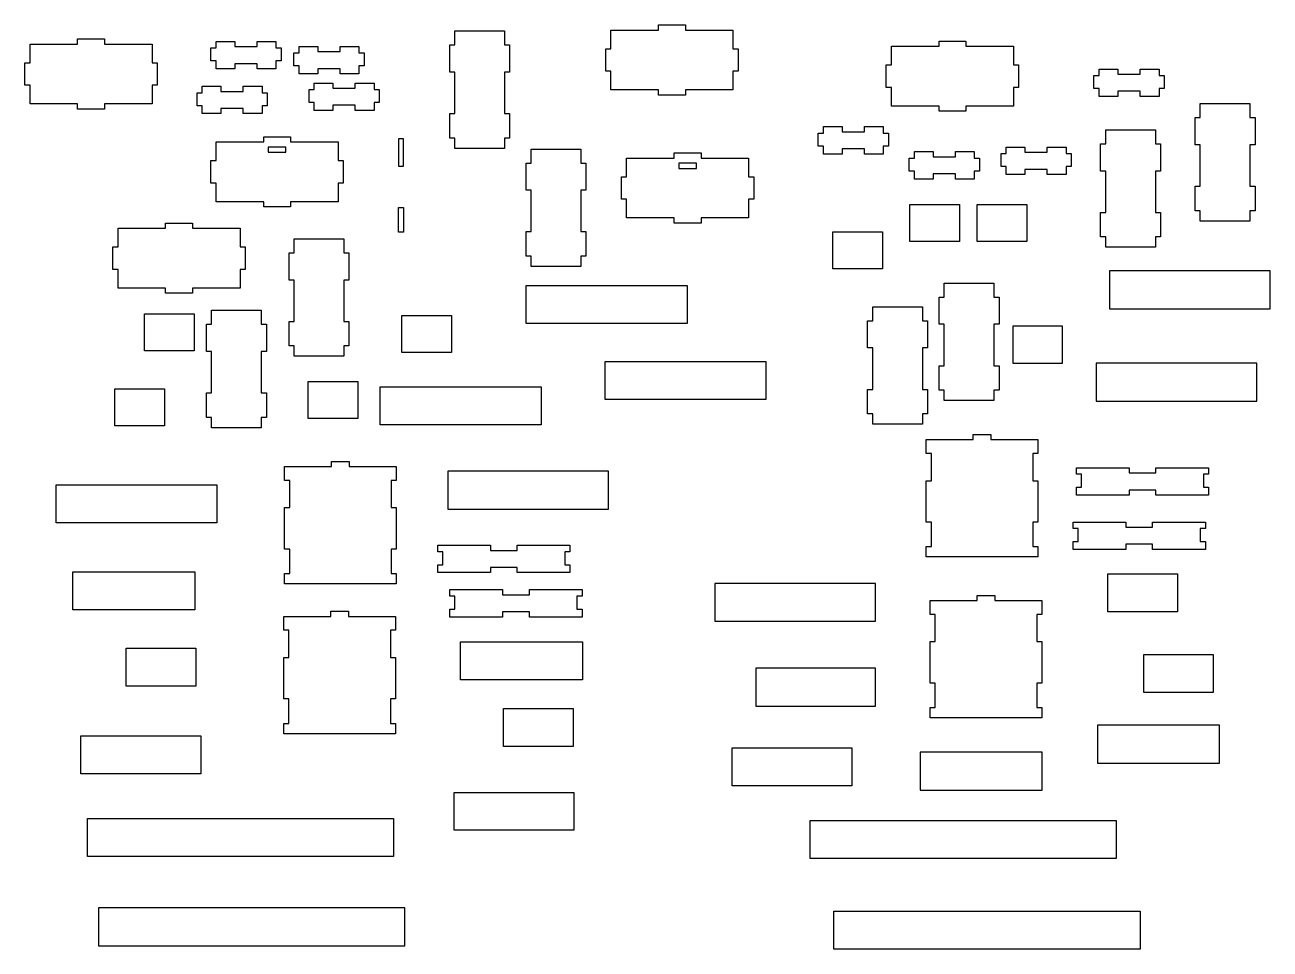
# Model space of a CAD drawing. Extents: x -1323 to 1705, y -706 to 926.
# Drawn here: x -739 to -12, y -686 to -146 of the extents above; entities that cross this region are included whole.
import ezdxf

# ---------------------------------------------------------------- set-up
doc = ezdxf.new("R2010")
doc.units = 0
doc.layers.add('CAMADA_1', color=7, linetype='CONTINUOUS')

msp = doc.modelspace()

# ---------------------------------------------------------------- linework, layer by layer
at = {"layer": 'CAMADA_1'}
for points in [[(-459.1479, -211.8581), (-459.1479, -217.9004), (-488.1479, -217.9004), (-488.1479, -211.8581), (-491.1479, -211.8581), (-491.1479, -197.5567), (-488.1479, -197.5567), (-488.1479, -173.3064), (-491.1479, -173.3064), (-491.1479, -157.4505), (-488.1479, -157.4505), (-488.1479, -149.2904), (-459.1479, -149.2904), (-459.1479, -157.4505), (-456.1479, -157.4505), (-456.1479, -173.3064), (-459.1479, -173.3064), (-459.1479, -197.5567), (-456.1479, -197.5567), (-456.1479, -211.8581), (-459.1479, -211.8581)], [(-396.955, -159.7059), (-396.955, -148.753), (-369.1648, -148.753), (-369.1648, -145.753), (-353.459, -145.753), (-353.459, -148.753), (-325.6687, -148.753), (-325.6687, -159.7059), (-322.6687, -159.7059), (-322.6687, -172.8001), (-325.6687, -172.8001), (-325.6687, -183.7529), (-353.459, -183.7529), (-353.459, -186.753), (-369.1648, -186.753), (-369.1648, -183.7529), (-396.955, -183.7529), (-396.955, -172.8001), (-399.955, -172.8001), (-399.955, -159.7059), (-396.955, -159.7059)], [(-665.06, -180.9857), (-665.06, -191.9386), (-692.8503, -191.9386), (-692.8503, -194.9386), (-708.5561, -194.9386), (-708.5561, -191.9386), (-736.3463, -191.9386), (-736.3463, -180.9857), (-739.3463, -180.9857), (-739.3463, -167.8915), (-736.3463, -167.8915), (-736.3463, -156.9386), (-708.5561, -156.9386), (-708.5561, -153.9386), (-692.8503, -153.9386), (-692.8503, -156.9386), (-665.06, -156.9386), (-665.06, -167.8915), (-662.0601, -167.8915), (-662.0601, -180.9857), (-665.06, -180.9857)], [(-603.6452, -171.4189), (-603.6452, -168.4189), (-616.7394, -168.4189), (-616.7394, -171.4189), (-627.6923, -171.4189), (-627.6923, -166.7958), (-630.6923, -166.7958), (-630.6923, -159.2017), (-627.6923, -159.2017), (-627.6923, -155.4189), (-616.7394, -155.4189), (-616.7394, -158.4189), (-603.6452, -158.4189), (-603.6452, -155.4189), (-592.6923, -155.4189), (-592.6923, -159.2017), (-589.6923, -159.2017), (-589.6923, -166.7958), (-592.6923, -166.7958), (-592.6923, -171.4189), (-603.6452, -171.4189)], [(-555.1464, -174.3669), (-555.1464, -171.3669), (-568.2405, -171.3669), (-568.2405, -174.3669), (-579.1935, -174.3669), (-579.1935, -169.7438), (-582.1934, -169.7438), (-582.1934, -162.1498), (-579.1935, -162.1498), (-579.1935, -158.367), (-568.2405, -158.367), (-568.2405, -161.3669), (-555.1464, -161.3669), (-555.1464, -158.367), (-544.1934, -158.367), (-544.1934, -162.1498), (-541.1935, -162.1498), (-541.1935, -169.7438), (-544.1934, -169.7438), (-544.1934, -174.3669), (-555.1464, -174.3669)], [(-233.0799, -193.1909), (-233.0799, -182.238), (-236.0799, -182.238), (-236.0799, -169.1439), (-233.0799, -169.1439), (-233.0799, -158.191), (-205.2897, -158.191), (-205.2897, -155.1909), (-189.5839, -155.1909), (-189.5839, -158.191), (-161.7937, -158.191), (-161.7937, -169.1439), (-158.7937, -169.1439), (-158.7937, -182.238), (-161.7937, -182.238), (-161.7937, -193.1909), (-189.5839, -193.1909), (-189.5839, -196.1909), (-205.2897, -196.1909), (-205.2897, -193.1909), (-233.0799, -193.1909)], [(-76.7479, -187.5337), (-87.7008, -187.5337), (-87.7008, -184.5337), (-100.795, -184.5337), (-100.795, -187.5337), (-111.748, -187.5337), (-111.748, -182.9106), (-114.7479, -182.9106), (-114.7479, -175.3166), (-111.748, -175.3166), (-111.748, -171.5337), (-100.795, -171.5337), (-100.795, -174.5337), (-87.7008, -174.5337), (-87.7008, -171.5337), (-76.7479, -171.5337), (-76.7479, -175.3166), (-73.7479, -175.3166), (-73.7479, -182.9106), (-76.7479, -182.9106), (-76.7479, -187.5337)], [(-624.8387, -194.5826), (-624.8387, -197.5826), (-635.7916, -197.5826), (-635.7916, -192.9595), (-638.7916, -192.9595), (-638.7916, -185.3654), (-635.7916, -185.3654), (-635.7916, -181.5826), (-624.8387, -181.5826), (-624.8387, -184.5826), (-611.7445, -184.5826), (-611.7445, -181.5826), (-600.7916, -181.5826), (-600.7916, -185.3654), (-597.7916, -185.3654), (-597.7916, -192.9595), (-600.7916, -192.9595), (-600.7916, -197.5826), (-611.7445, -197.5826), (-611.7445, -194.5826), (-624.8387, -194.5826)], [(-559.4042, -192.7401), (-559.4042, -195.7401), (-570.3571, -195.7401), (-570.3571, -191.117), (-573.3571, -191.117), (-573.3571, -183.5229), (-570.3571, -183.5229), (-570.3571, -179.7401), (-559.4042, -179.7401), (-559.4042, -182.7401), (-546.31, -182.7401), (-546.31, -179.7401), (-535.3571, -179.7401), (-535.3571, -183.5229), (-532.3571, -183.5229), (-532.3571, -191.117), (-535.3571, -191.117), (-535.3571, -195.7401), (-546.31, -195.7401), (-546.31, -192.7401), (-559.4042, -192.7401)], [(-52.6726, -199.9351), (-52.6726, -191.775), (-23.6726, -191.775), (-23.6726, -199.9351), (-20.6725, -199.9351), (-20.6725, -215.791), (-23.6726, -215.791), (-23.6726, -240.0412), (-20.6725, -240.0412), (-20.6725, -254.3427), (-23.6726, -254.3427), (-23.6726, -260.385), (-52.6726, -260.385), (-52.6726, -254.3427), (-55.6725, -254.3427), (-55.6725, -240.0412), (-52.6726, -240.0412), (-52.6726, -215.791), (-55.6725, -215.791), (-55.6725, -199.9351), (-52.6726, -199.9351)], [(-248.7888, -218.1902), (-261.883, -218.1902), (-261.883, -221.1902), (-272.8359, -221.1902), (-272.8359, -216.5671), (-275.836, -216.5671), (-275.836, -208.973), (-272.8359, -208.973), (-272.8359, -205.1902), (-261.883, -205.1902), (-261.883, -208.1902), (-248.7888, -208.1902), (-248.7888, -205.1902), (-237.836, -205.1902), (-237.836, -208.973), (-234.836, -208.973), (-234.836, -216.5671), (-237.836, -216.5671), (-237.836, -221.1902), (-248.7888, -221.1902), (-248.7888, -218.1902)], [(-78.8814, -207.1087), (-78.8814, -215.2687), (-75.8813, -215.2687), (-75.8813, -231.1246), (-78.8814, -231.1246), (-78.8814, -255.3749), (-75.8813, -255.3749), (-75.8813, -269.6764), (-78.8814, -269.6764), (-78.8814, -275.7187), (-107.8814, -275.7187), (-107.8814, -269.6764), (-110.8814, -269.6764), (-110.8814, -255.3749), (-107.8814, -255.3749), (-107.8814, -231.1246), (-110.8814, -231.1246), (-110.8814, -215.2687), (-107.8814, -215.2687), (-107.8814, -207.1087), (-78.8814, -207.1087)], [(-556.354, -214.1132), (-556.354, -225.0662), (-553.354, -225.0662), (-553.354, -238.1603), (-556.354, -238.1603), (-556.354, -249.1132), (-584.1443, -249.1132), (-584.1443, -252.1132), (-599.8501, -252.1132), (-599.8501, -249.1132), (-627.6403, -249.1132), (-627.6403, -238.1603), (-630.6403, -238.1603), (-630.6403, -225.0662), (-627.6403, -225.0662), (-627.6403, -214.1132), (-599.8501, -214.1132), (-599.8501, -211.1132), (-584.1443, -211.1132), (-584.1443, -214.1132), (-556.354, -214.1132)], [(-597.1606, -217.1132), (-597.1606, -220.1132), (-586.8338, -220.1132), (-586.8338, -217.1132), (-597.1606, -217.1132)], [(-518.0818, -228.2316), (-518.0818, -212.3757), (-521.0817, -212.3757), (-521.0817, -228.2316), (-518.0818, -228.2316)], [(-166.0638, -233.1895), (-166.0638, -228.5664), (-169.0638, -228.5664), (-169.0638, -220.9723), (-166.0638, -220.9723), (-166.0638, -217.1895), (-155.1109, -217.1895), (-155.1109, -220.1895), (-142.0167, -220.1895), (-142.0167, -217.1895), (-131.0638, -217.1895), (-131.0638, -220.9723), (-128.0638, -220.9723), (-128.0638, -228.5664), (-131.0638, -228.5664), (-131.0638, -233.1895), (-142.0167, -233.1895), (-142.0167, -230.1895), (-155.1109, -230.1895), (-155.1109, -233.1895), (-166.0638, -233.1895)], [(-414.575, -280.8614), (-414.575, -286.9037), (-443.575, -286.9037), (-443.575, -280.8614), (-446.575, -280.8614), (-446.575, -266.5599), (-443.575, -266.5599), (-443.575, -242.3097), (-446.575, -242.3097), (-446.575, -226.4538), (-443.575, -226.4538), (-443.575, -218.2937), (-414.575, -218.2937), (-414.575, -226.4538), (-411.575, -226.4538), (-411.575, -242.3097), (-414.575, -242.3097), (-414.575, -266.5599), (-411.575, -266.5599), (-411.575, -280.8614), (-414.575, -280.8614)], [(-387.8306, -234.5213), (-387.8306, -223.5684), (-360.0403, -223.5684), (-360.0403, -220.5683), (-344.3345, -220.5683), (-344.3345, -223.5684), (-316.5443, -223.5684), (-316.5443, -234.5213), (-313.5443, -234.5213), (-313.5443, -247.6154), (-316.5443, -247.6154), (-316.5443, -258.5683), (-344.3345, -258.5683), (-344.3345, -261.5684), (-360.0403, -261.5684), (-360.0403, -258.5683), (-387.8306, -258.5683), (-387.8306, -247.6154), (-390.8306, -247.6154), (-390.8306, -234.5213), (-387.8306, -234.5213)], [(-195.6436, -232.8235), (-208.7377, -232.8235), (-208.7377, -235.8235), (-219.6907, -235.8235), (-219.6907, -231.2004), (-222.6907, -231.2004), (-222.6907, -223.6063), (-219.6907, -223.6063), (-219.6907, -219.8235), (-208.7377, -219.8235), (-208.7377, -222.8235), (-195.6436, -222.8235), (-195.6436, -219.8235), (-184.6907, -219.8235), (-184.6907, -223.6063), (-181.6907, -223.6063), (-181.6907, -231.2004), (-184.6907, -231.2004), (-184.6907, -235.8235), (-195.6436, -235.8235), (-195.6436, -232.8235)], [(-347.024, -229.5683), (-347.024, -226.5683), (-357.3509, -226.5683), (-357.3509, -229.5683), (-347.024, -229.5683)], [(-518.0818, -266.7833), (-521.0817, -266.7833), (-521.0817, -252.4819), (-518.0818, -252.4819), (-518.0818, -266.7833)], [(-193.2514, -272.274), (-222.2513, -272.274), (-222.2513, -250.6543), (-193.2514, -250.6543), (-193.2514, -272.274)], [(-182.965, -250.6543), (-153.9651, -250.6543), (-153.9651, -272.274), (-182.965, -272.274), (-182.965, -250.6543)], [(-613.6138, -264.5509), (-613.6138, -275.5039), (-610.6138, -275.5039), (-610.6138, -288.598), (-613.6138, -288.598), (-613.6138, -299.5509), (-641.404, -299.5509), (-641.404, -302.5509), (-657.1098, -302.5509), (-657.1098, -299.5509), (-684.9001, -299.5509), (-684.9001, -288.598), (-687.9001, -288.598), (-687.9001, -275.5039), (-684.9001, -275.5039), (-684.9001, -264.5509), (-657.1098, -264.5509), (-657.1098, -261.5509), (-641.404, -261.5509), (-641.404, -264.5509), (-613.6138, -264.5509)], [(-238.2464, -288.2691), (-267.2465, -288.2691), (-267.2465, -266.6494), (-238.2464, -266.6494), (-238.2464, -288.2691)], [(-582.0235, -339.416), (-582.0235, -333.3737), (-585.0234, -333.3737), (-585.0234, -319.0722), (-582.0235, -319.0722), (-582.0235, -294.822), (-585.0234, -294.822), (-585.0234, -278.9661), (-582.0235, -278.9661), (-582.0235, -270.806), (-553.0234, -270.806), (-553.0234, -278.9661), (-550.0235, -278.9661), (-550.0235, -294.822), (-553.0234, -294.822), (-553.0234, -319.0722), (-550.0235, -319.0722), (-550.0235, -333.3737), (-553.0234, -333.3737), (-553.0234, -339.416), (-582.0235, -339.416)], [(-105.766, -311.6181), (-11.8634, -311.6181), (-11.8634, -289.4744), (-105.766, -289.4744), (-105.766, -311.6181)], [(-446.4263, -298.0878), (-352.5236, -298.0878), (-352.5236, -320.2316), (-446.4263, -320.2316), (-446.4263, -298.0878)], [(-173.1899, -296.6318), (-173.1899, -304.7918), (-170.1898, -304.7918), (-170.1898, -320.6478), (-173.1899, -320.6478), (-173.1899, -344.898), (-170.1898, -344.898), (-170.1898, -359.1995), (-173.1899, -359.1995), (-173.1899, -365.2418), (-202.1899, -365.2418), (-202.1899, -359.1995), (-205.1899, -359.1995), (-205.1899, -344.898), (-202.1899, -344.898), (-202.1899, -320.6478), (-205.1899, -320.6478), (-205.1899, -304.7918), (-202.1899, -304.7918), (-202.1899, -296.6318), (-173.1899, -296.6318)], [(-630.2337, -381.1027), (-630.2337, -375.0603), (-633.2337, -375.0603), (-633.2337, -360.7589), (-630.2337, -360.7589), (-630.2337, -336.5086), (-633.2337, -336.5086), (-633.2337, -320.6526), (-630.2337, -320.6526), (-630.2337, -312.4927), (-601.2337, -312.4927), (-601.2337, -320.6526), (-598.2337, -320.6526), (-598.2337, -336.5086), (-601.2337, -336.5086), (-601.2337, -360.7589), (-598.2337, -360.7589), (-598.2337, -375.0603), (-601.2337, -375.0603), (-601.2337, -381.1027), (-630.2337, -381.1027)], [(-243.986, -318.6542), (-243.986, -310.4942), (-214.9859, -310.4942), (-214.9859, -318.6542), (-211.9859, -318.6542), (-211.9859, -334.5102), (-214.9859, -334.5102), (-214.9859, -358.7605), (-211.9859, -358.7605), (-211.9859, -373.0619), (-214.9859, -373.0619), (-214.9859, -379.1042), (-243.986, -379.1042), (-243.986, -373.0619), (-246.986, -373.0619), (-246.986, -358.7605), (-243.986, -358.7605), (-243.986, -334.5102), (-246.986, -334.5102), (-246.986, -318.6542), (-243.986, -318.6542)], [(-669.4348, -336.1574), (-669.4348, -314.5377), (-640.4348, -314.5377), (-640.4348, -336.1574), (-669.4348, -336.1574)], [(-519.1645, -337.2402), (-519.1645, -315.6205), (-490.1645, -315.6205), (-490.1645, -337.2402), (-519.1645, -337.2402)], [(-162.1403, -321.7437), (-162.1403, -343.3633), (-133.1403, -343.3633), (-133.1403, -321.7437), (-162.1403, -321.7437)], [(-306.5268, -342.4752), (-306.5268, -364.6189), (-400.4294, -364.6189), (-400.4294, -342.4752), (-306.5268, -342.4752)], [(-19.5565, -365.6084), (-19.5565, -343.4647), (-113.4592, -343.4647), (-113.4592, -365.6084), (-19.5565, -365.6084)], [(-573.9162, -354.0588), (-544.9162, -354.0588), (-544.9162, -375.6785), (-573.9162, -375.6785), (-573.9162, -354.0588)], [(-686.8309, -358.3899), (-657.8308, -358.3899), (-657.8308, -380.0096), (-686.8309, -380.0096), (-686.8309, -358.3899)], [(-531.7086, -379.4509), (-531.7086, -357.3071), (-437.8059, -357.3071), (-437.8059, -379.4509), (-531.7086, -379.4509)], [(-212.7621, -450.6253), (-209.7621, -450.6253), (-209.7621, -436.3239), (-212.7621, -436.3239), (-212.7621, -412.0737), (-209.7621, -412.0737), (-209.7621, -396.2177), (-212.7621, -396.2177), (-212.7621, -388.0577), (-185.2823, -388.0577), (-185.2823, -385.0577), (-174.9556, -385.0577), (-174.9556, -388.0577), (-147.4758, -388.0577), (-147.4758, -396.2177), (-150.4758, -396.2177), (-150.4758, -412.0737), (-147.4758, -412.0737), (-147.4758, -436.3239), (-150.4758, -436.3239), (-150.4758, -450.6253), (-147.4758, -450.6253), (-147.4758, -456.6677), (-212.7621, -456.6677), (-212.7621, -450.6253)], [(-525.3767, -466.3741), (-522.3767, -466.3741), (-522.3767, -472.4165), (-587.663, -472.4165), (-587.663, -466.3741), (-584.663, -466.3741), (-584.663, -452.0727), (-587.663, -452.0727), (-587.663, -427.8225), (-584.663, -427.8225), (-584.663, -411.9665), (-587.663, -411.9665), (-587.663, -403.8065), (-560.1833, -403.8065), (-560.1833, -400.8065), (-549.8565, -400.8065), (-549.8565, -403.8065), (-522.3767, -403.8065), (-522.3767, -411.9665), (-525.3767, -411.9665), (-525.3767, -427.8225), (-522.3767, -427.8225), (-522.3767, -452.0727), (-525.3767, -452.0727), (-525.3767, -466.3741)], [(-398.4189, -428.7068), (-398.4189, -406.5631), (-492.3216, -406.5631), (-492.3216, -428.7068), (-398.4189, -428.7068)], [(-125.0427, -415.9209), (-122.0426, -415.9209), (-122.0426, -408.3268), (-125.0427, -408.3268), (-125.0427, -404.544), (-94.2524, -404.544), (-94.2524, -407.5439), (-78.5466, -407.5439), (-78.5466, -404.544), (-47.7564, -404.544), (-47.7564, -408.3268), (-50.7563, -408.3268), (-50.7563, -415.9209), (-47.7564, -415.9209), (-47.7564, -420.544), (-78.5466, -420.544), (-78.5466, -417.544), (-94.2524, -417.544), (-94.2524, -420.544), (-125.0427, -420.544), (-125.0427, -415.9209)], [(-721.0786, -436.6195), (-721.0786, -414.4757), (-627.176, -414.4757), (-627.176, -436.6195), (-721.0786, -436.6195)], [(-80.474, -452.2475), (-80.474, -449.2475), (-96.1798, -449.2475), (-96.1798, -452.2475), (-126.97, -452.2475), (-126.97, -447.6244), (-123.97, -447.6244), (-123.97, -440.0303), (-126.97, -440.0303), (-126.97, -436.2475), (-96.1798, -436.2475), (-96.1798, -439.2475), (-80.474, -439.2475), (-80.474, -436.2475), (-49.6838, -436.2475), (-49.6838, -440.0303), (-52.6837, -440.0303), (-52.6837, -447.6244), (-49.6838, -447.6244), (-49.6838, -452.2475), (-80.474, -452.2475)], [(-467.3865, -465.7879), (-498.1767, -465.7879), (-498.1767, -461.1649), (-495.1767, -461.1649), (-495.1767, -453.5708), (-498.1767, -453.5708), (-498.1767, -449.788), (-467.3865, -449.788), (-467.3865, -452.7879), (-451.6806, -452.7879), (-451.6806, -449.788), (-420.8904, -449.788), (-420.8904, -453.5708), (-423.8904, -453.5708), (-423.8904, -461.1649), (-420.8904, -461.1649), (-420.8904, -465.7879), (-451.6806, -465.7879), (-451.6806, -462.788), (-467.3865, -462.788), (-467.3865, -465.7879)], [(-711.4131, -487.4538), (-711.4131, -465.2825), (-640.1269, -465.2825), (-640.1269, -487.4538), (-711.4131, -487.4538)], [(-242.4249, -472.113), (-336.3277, -472.113), (-336.3277, -494.2568), (-242.4249, -494.2568), (-242.4249, -472.113)], [(-66.0335, -488.663), (-106.6578, -488.663), (-106.6578, -466.4916), (-66.0335, -466.4916), (-66.0335, -488.663)], [(-488.1331, -487.1201), (-488.1331, -479.526), (-491.1331, -479.526), (-491.1331, -475.7432), (-460.3429, -475.7432), (-460.3429, -478.7431), (-444.637, -478.7431), (-444.637, -475.7432), (-413.8468, -475.7432), (-413.8468, -479.526), (-416.8468, -479.526), (-416.8468, -487.1201), (-413.8468, -487.1201), (-413.8468, -491.7431), (-444.637, -491.7431), (-444.637, -488.7432), (-460.3429, -488.7432), (-460.3429, -491.7431), (-491.1331, -491.7431), (-491.1331, -487.1201), (-488.1331, -487.1201)], [(-210.4856, -544.6713), (-207.4857, -544.6713), (-207.4857, -530.3699), (-210.4856, -530.3699), (-210.4856, -506.1196), (-207.4857, -506.1196), (-207.4857, -490.2636), (-210.4856, -490.2636), (-210.4856, -482.1036), (-183.0059, -482.1036), (-183.0059, -479.1036), (-172.679, -479.1036), (-172.679, -482.1036), (-145.1993, -482.1036), (-145.1993, -490.2636), (-148.1993, -490.2636), (-148.1993, -506.1196), (-145.1993, -506.1196), (-145.1993, -530.3699), (-148.1993, -530.3699), (-148.1993, -544.6713), (-145.1993, -544.6713), (-145.1993, -550.7136), (-210.4856, -550.7136), (-210.4856, -544.6713)], [(-525.839, -553.9096), (-522.839, -553.9096), (-522.839, -559.9519), (-588.1253, -559.9519), (-588.1253, -553.9096), (-585.1253, -553.9096), (-585.1253, -539.6081), (-588.1253, -539.6081), (-588.1253, -515.3579), (-585.1253, -515.3579), (-585.1253, -499.5019), (-588.1253, -499.5019), (-588.1253, -491.3419), (-560.6456, -491.3419), (-560.6456, -488.3419), (-550.3188, -488.3419), (-550.3188, -491.3419), (-522.839, -491.3419), (-522.839, -499.5019), (-525.839, -499.5019), (-525.839, -515.3579), (-522.839, -515.3579), (-522.839, -539.6081), (-525.839, -539.6081), (-525.839, -553.9096)], [(-413.6193, -528.4249), (-484.9055, -528.4249), (-484.9055, -506.2536), (-413.6193, -506.2536), (-413.6193, -528.4249)], [(-680.1058, -532.1602), (-680.1058, -509.9889), (-639.4815, -509.9889), (-639.4815, -532.1602), (-680.1058, -532.1602)], [(-45.079, -513.6711), (-45.079, -535.8425), (-85.7034, -535.8425), (-85.7034, -513.6711), (-45.079, -513.6711)], [(-242.3752, -521.6888), (-312.3363, -521.6888), (-312.3363, -543.8601), (-242.3752, -543.8601), (-242.3752, -521.6888)], [(-419.0805, -567.4162), (-459.7049, -567.4162), (-459.7049, -545.2449), (-419.0805, -545.2449), (-419.0805, -567.4162)], [(-41.4014, -555.0051), (-112.6876, -555.0051), (-112.6876, -577.1764), (-41.4014, -577.1764), (-41.4014, -555.0051)], [(-636.6384, -583.3784), (-706.5994, -583.3784), (-706.5994, -561.2071), (-636.6384, -561.2071), (-636.6384, -583.3784)], [(-256.2384, -590.3368), (-326.1994, -590.3368), (-326.1994, -568.1655), (-256.2384, -568.1655), (-256.2384, -590.3368)], [(-145.0578, -592.9584), (-145.0578, -570.7871), (-216.3441, -570.7871), (-216.3441, -592.9584), (-145.0578, -592.9584)], [(-488.535, -616.3583), (-488.535, -594.187), (-418.574, -594.187), (-418.574, -616.3583), (-488.535, -616.3583)], [(-523.9855, -609.4573), (-523.9855, -631.6286), (-702.8571, -631.6286), (-702.8571, -609.4573), (-523.9855, -609.4573)], [(-280.6147, -632.7786), (-280.6147, -610.6073), (-101.7432, -610.6073), (-101.7432, -632.7786), (-280.6147, -632.7786)], [(-517.3949, -661.6469), (-696.2665, -661.6469), (-696.2665, -683.8183), (-517.3949, -683.8183), (-517.3949, -661.6469)], [(-87.8504, -685.7819), (-266.7219, -685.7819), (-266.7219, -663.6105), (-87.8504, -663.6105), (-87.8504, -685.7819)]]:
    msp.add_lwpolyline(points, close=True, dxfattribs=at)

doc.saveas('drawing.dxf')
